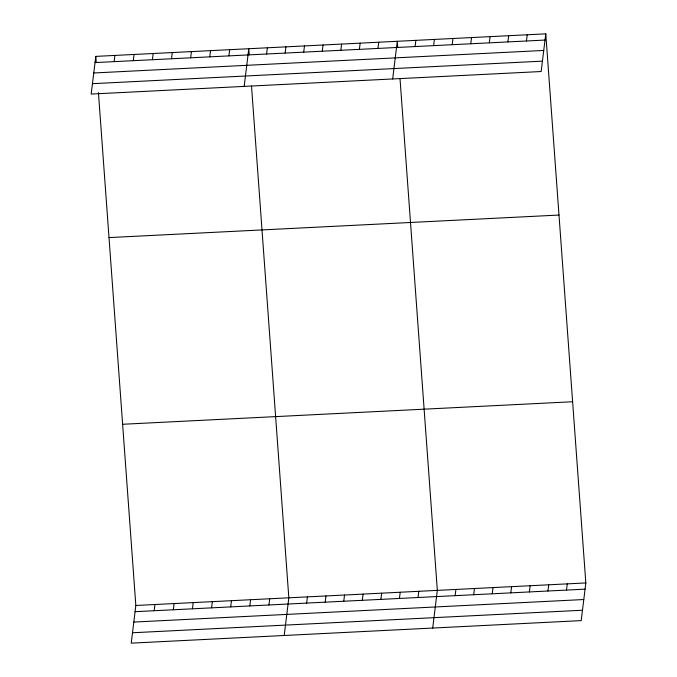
<?xml version="1.0" encoding="UTF-8"?>
<svg xmlns="http://www.w3.org/2000/svg" width="677" height="677" viewBox="0 0 677 677"><rect width="100%" height="100%" fill="white"/><g stroke="black" fill="none" stroke-linecap="round" stroke-linejoin="round"><path stroke-width="1.02" d="M95.795 56.386L91.167 94.061L541.16 71.525L545.78 33.85L95.795 56.386L96.236 62.428M114.159 61.641L114.921 55.429M133.284 60.685L134.046 54.473M152.41 59.72L153.171 53.517M171.526 58.764L172.296 52.561M190.652 57.807L191.413 51.596M98.436 92.631L135.84 605.475L131.22 643.15L581.204 620.614L585.833 582.939L545.78 33.85M209.777 56.851L210.539 50.64M154.204 610.73L154.965 604.519M228.902 55.895L229.664 49.683M173.329 609.774L174.091 603.562M244.169 86.402L248.789 48.727L249.229 54.761M192.454 608.809L193.216 602.606M266.594 54.008L267.356 47.796M211.579 607.853L212.341 601.641M285.152 53.077L285.914 46.865M230.705 606.897L231.466 600.685M303.719 52.146L304.481 45.934M249.83 605.94L250.592 599.729M322.277 51.215L323.039 45.004M268.947 604.984L269.717 598.773M340.836 50.284L341.606 44.073M284.213 635.483L288.834 597.816L251.505 85.971M359.402 49.353L360.164 43.15M306.639 603.097L307.4 596.886M377.961 48.431L378.722 42.219M325.197 602.166L325.959 595.955M392.66 78.964L397.289 41.289L397.729 47.331M343.764 601.235L344.525 595.024M415.086 46.569L415.847 40.358M362.322 600.304L363.084 594.093M433.652 45.638L434.414 39.427M380.889 599.373L381.65 593.162M452.211 44.707L452.972 38.496M399.447 598.443L400.209 592.24M470.777 43.777L471.539 37.565M418.014 597.512L418.775 591.309M489.336 42.846L490.097 36.643M432.705 628.053L437.334 590.378L400.005 78.532M507.894 41.923L508.664 35.712M455.13 595.658L455.9 589.447M526.461 40.992L527.222 34.781M473.697 594.728L474.459 588.516M492.255 593.797L493.017 587.585M510.822 592.866L511.584 586.654M529.38 591.935L530.142 585.732M547.947 591.004L548.708 584.801M566.505 590.082L567.267 583.87M95.034 62.597L545.019 40.061M93.756 72.981L543.749 50.445M92.444 83.677L542.438 61.142M109.014 237.585L558.999 215.049M122.622 424.276L572.615 401.74M135.84 605.475L585.833 582.939M135.078 611.686L585.072 589.151M133.801 622.07L583.794 599.534M132.489 632.767L582.482 610.231"/></g></svg>
